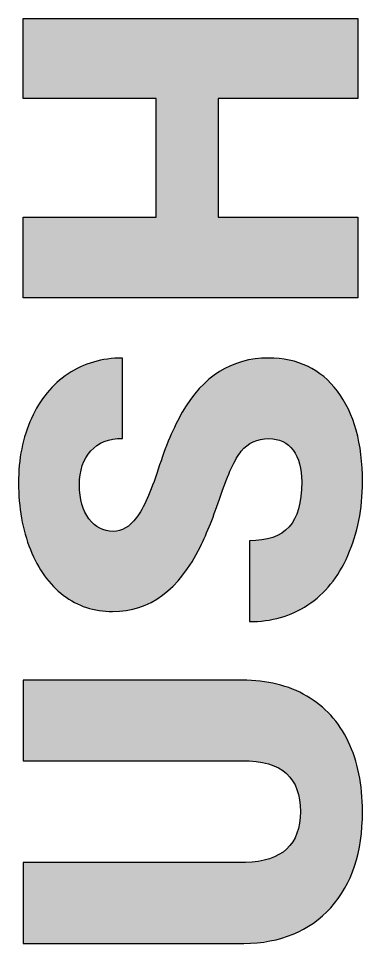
# Model space of a CAD drawing. Extents: x 722 to 1092, y -228 to 1.
# Drawn here: x 888.52 to 892.02, y -98.12 to -88.67 of the extents above; entities that cross this region are included whole.
import ezdxf

# ---------------------------------------------------------------- set-up
doc = ezdxf.new("R2010")
doc.units = 0
doc.layers.add('BOX', color=7, linetype='CONTINUOUS')

# ---------------------------------------------------------------- blocks, each defined once
blk = doc.blocks.new('*U9')
at = {"layer": 'BOX', "color": 7}
for points in [[(888.5624, -96.2489), (888.5624, -95.4263), (888.5723, -96.2495)], [(888.5723, -96.2495), (888.5624, -95.4263), (888.5723, -95.4263)], [(888.5723, -96.2495), (888.5723, -95.4263), (888.5725, -96.2495)], [(888.5725, -96.2495), (888.5723, -95.4263), (888.5725, -95.4263)], [(888.5725, -96.2495), (888.5725, -95.4263), (888.5817, -96.2495)], [(888.5817, -96.2495), (888.5725, -95.4263), (888.5817, -95.4263)], [(888.5817, -96.2495), (888.5817, -95.4263), (888.5819, -96.2495)], [(888.5819, -96.2495), (888.5817, -95.4263), (888.5819, -95.4263)], [(888.5819, -96.2495), (888.5819, -95.4263), (888.6175, -96.2495)], [(888.6175, -96.2495), (888.5819, -95.4263), (888.6175, -95.4263)], [(888.6175, -96.2495), (888.6175, -95.4263), (888.6184, -96.2495)], [(888.6184, -96.2495), (888.6175, -95.4263), (888.6184, -95.4263)], [(888.6184, -96.2495), (888.6184, -95.4263), (888.6368, -96.2495)], [(888.6368, -96.2495), (888.6184, -95.4263), (888.6368, -95.4263)], [(888.6368, -96.2495), (888.6368, -95.4263), (888.6373, -96.2495)], [(888.6373, -96.2495), (888.6368, -95.4263), (888.6373, -95.4263)], [(888.6373, -96.2495), (888.6373, -95.4263), (888.6952, -96.2495)], [(888.6952, -96.2495), (888.6373, -95.4263), (888.6952, -95.4263)], [(888.6952, -96.2495), (888.6952, -95.4263), (888.6975, -96.2495)], [(888.6975, -96.2495), (888.6952, -95.4263), (888.6975, -95.4263)], [(888.6975, -96.2495), (888.6975, -95.4263), (888.7231, -96.2495)], [(888.7231, -96.2495), (888.6975, -95.4263), (888.7231, -95.4263)], [(888.7231, -96.2495), (888.7231, -95.4263), (888.7243, -96.2495)], [(888.7243, -96.2495), (888.7231, -95.4263), (888.7243, -95.4263)], [(888.7243, -96.2495), (888.7243, -95.4263), (888.8011, -96.2495)], [(888.8011, -96.2495), (888.7243, -95.4263), (888.8011, -95.4263)], [(888.8011, -96.2495), (888.8011, -95.4263), (888.8051, -96.2495)], [(888.8051, -96.2495), (888.8011, -95.4263), (888.8051, -95.4263)], [(888.8051, -96.2495), (888.8051, -95.4263), (888.8365, -96.2495)], [(888.8365, -96.2495), (888.8051, -95.4263), (888.8365, -95.4263)], [(888.8365, -96.2495), (888.8365, -95.4263), (888.8385, -96.2495)], [(888.8385, -96.2495), (888.8365, -95.4263), (888.8385, -95.4263)], [(888.8385, -96.2495), (888.8385, -95.4263), (888.9307, -96.2495)], [(888.9307, -96.2495), (888.8385, -95.4263), (888.9307, -95.4263)], [(888.9307, -96.2495), (888.9307, -95.4263), (888.9369, -96.2495)], [(888.9369, -96.2495), (888.9307, -95.4263), (888.9369, -95.4263)], [(888.9369, -96.2495), (888.9369, -95.4263), (888.9723, -96.2495)], [(888.9723, -96.2495), (888.9369, -95.4263), (888.9723, -95.4263)], [(888.9723, -96.2495), (888.9723, -95.4263), (888.9753, -96.2495)], [(888.9753, -96.2495), (888.9723, -95.4263), (888.9753, -95.4263)], [(888.9753, -96.2495), (888.9753, -95.4263), (889.0797, -96.2495)], [(889.0797, -96.2495), (888.9753, -95.4263), (889.0797, -95.4263)], [(889.0797, -96.2495), (889.0797, -95.4263), (889.0884, -96.2495)], [(889.0884, -96.2495), (889.0797, -95.4263), (889.0884, -95.4263)], [(889.0884, -96.2495), (889.0884, -95.4263), (889.1264, -96.2495)], [(889.1264, -96.2495), (889.0884, -95.4263), (889.1264, -95.4263)], [(889.1264, -96.2495), (889.1264, -95.4263), (889.1305, -96.2495)], [(889.1305, -96.2495), (889.1264, -95.4263), (889.1305, -95.4263)], [(889.1305, -96.2495), (889.1305, -95.4263), (889.4183, -96.2495)], [(889.4183, -96.2495), (889.1305, -95.4263), (889.4183, -95.4263)], [(889.4183, -96.2495), (889.4183, -95.4263), (889.4327, -96.2495)], [(889.4327, -96.2495), (889.4183, -95.4263), (889.4327, -95.4263)], [(889.4327, -96.2495), (889.4327, -95.4263), (889.4715, -96.2495)], [(889.4715, -96.2495), (889.4327, -95.4263), (889.4715, -95.4263)], [(889.4715, -96.2495), (889.4715, -95.4263), (889.4782, -96.2495)], [(889.4782, -96.2495), (889.4715, -95.4263), (889.4782, -95.4263)], [(889.4782, -96.2495), (889.4782, -95.4263), (889.782, -96.2495)], [(889.782, -96.2495), (889.4782, -95.4263), (889.782, -95.4263)], [(889.782, -96.2495), (889.782, -95.4263), (889.8025, -96.2495)], [(889.8025, -96.2495), (889.782, -95.4263), (889.8025, -95.4263)], [(889.8025, -96.2495), (889.8025, -95.4263), (889.8366, -96.2495)], [(889.8366, -96.2495), (889.8025, -95.4263), (889.8366, -95.4263)], [(889.8366, -96.2495), (889.8366, -95.4263), (889.846, -96.2495)], [(889.846, -96.2495), (889.8366, -95.4263), (889.846, -95.4263)], [(889.846, -96.2495), (889.846, -95.4263), (890.1356, -96.2495)], [(890.1356, -96.2495), (889.846, -95.4263), (890.1356, -95.4263)], [(890.1356, -96.2495), (890.1356, -95.4263), (890.1621, -96.2495)], [(890.1621, -96.2495), (890.1356, -95.4263), (890.1621, -95.4263)], [(890.1621, -96.2495), (890.1621, -95.4263), (890.1867, -96.2495)], [(890.1867, -96.2495), (890.1621, -95.4263), (890.1867, -95.4263)], [(890.1867, -96.2495), (890.1867, -95.4263), (890.1987, -96.2495)], [(890.1987, -96.2495), (890.1867, -95.4263), (890.1987, -95.4263)], [(890.1987, -96.2495), (890.1987, -95.4263), (890.2978, -96.2495)], [(890.2978, -96.2495), (890.1987, -95.4263), (890.2978, -95.4263)], [(890.2978, -96.2495), (890.2978, -95.4263), (890.327, -96.2495)], [(890.327, -96.2495), (890.2978, -95.4263), (890.327, -95.4263)], [(890.327, -96.2495), (890.327, -95.4263), (890.3452, -96.2495)], [(890.3452, -96.2495), (890.327, -95.4263), (890.3452, -95.4263)], [(890.3452, -96.2495), (890.3452, -95.4263), (890.3583, -96.2495)], [(890.3583, -96.2495), (890.3452, -95.4263), (890.3583, -95.4263)], [(890.3583, -96.2495), (890.3583, -95.4263), (890.4443, -96.2495)], [(890.4443, -96.2495), (890.3583, -95.4263), (890.4443, -95.4263)], [(890.4443, -96.2495), (890.4443, -95.4263), (890.4759, -96.2495)], [(890.4759, -96.2495), (890.4443, -95.4263), (890.4759, -95.4263)], [(890.4759, -96.2495), (890.4759, -95.4263), (890.4867, -96.2495)], [(890.4867, -96.2495), (890.4759, -95.4263), (890.4867, -95.4263)], [(890.4867, -96.2495), (890.4867, -95.4263), (890.5008, -96.2495)], [(890.5008, -96.2495), (890.4867, -95.4263), (890.5008, -95.4263)], [(890.5008, -96.2495), (890.5008, -95.4263), (890.5708, -96.2495)], [(890.5708, -96.2495), (890.5008, -95.4263), (890.5708, -95.4263)], [(890.5708, -96.2495), (890.5708, -95.4263), (890.6046, -96.2495)], [(890.6046, -96.2495), (890.5708, -95.4263), (890.6046, -95.4263)], [(890.6046, -96.2495), (890.6046, -95.4263), (890.6069, -96.2495)], [(890.6069, -96.2495), (890.6046, -95.4263), (890.6069, -95.4263)], [(890.6069, -96.2495), (890.6069, -95.4263), (890.6219, -96.2495)], [(890.6219, -96.2495), (890.6069, -95.4263), (890.6219, -95.4263)], [(890.6219, -96.2495), (890.6219, -95.4263), (890.6729, -96.2495)], [(890.6729, -96.2495), (890.6219, -95.4263), (890.6729, -95.4263)], [(890.6729, -96.2495), (890.6729, -95.4263), (890.7014, -96.2495)], [(890.7014, -96.2495), (890.6729, -95.4263), (890.7014, -95.4263)], [(890.7014, -96.2495), (890.7014, -95.4263), (890.7084, -96.2495)], [(890.7084, -96.2495), (890.7014, -95.4263), (890.7084, -95.4263)], [(890.7084, -96.2495), (890.7084, -95.4263), (890.7171, -96.2495)], [(890.7171, -96.2495), (890.7084, -95.4263), (890.7171, -95.4263)], [(890.7171, -96.2495), (890.7171, -95.4263), (890.7462, -96.2495)], [(890.7462, -96.2495), (890.7171, -95.4263), (890.7462, -95.4263)], [(890.7462, -96.2495), (890.7462, -95.4263), (890.7659, -96.2495)], [(890.7659, -96.2495), (890.7462, -95.4263), (890.7659, -95.4263)], [(890.7659, -96.2495), (890.7659, -95.4263), (890.7821, -96.2495)], [(890.7821, -96.2495), (890.7659, -95.4263), (890.7821, -95.4263)], [(890.7821, -96.2495), (890.7821, -95.4263), (890.7829, -96.2495)], [(890.7829, -96.2495), (890.7821, -95.4263), (890.7829, -95.4263)], [(890.7829, -96.2495), (890.7829, -95.4263), (890.7864, -96.2495)], [(890.7864, -96.2495), (890.7829, -95.4263), (890.7864, -95.4263)], [(890.7864, -96.2495), (890.7864, -95.4263), (890.7958, -96.2495)], [(890.7958, -96.2495), (890.7864, -95.4263), (890.7958, -95.4263)], [(890.7958, -96.2495), (890.7958, -95.4263), (890.8075, -96.2495)], [(890.8075, -96.2495), (890.7958, -95.4263), (890.8075, -95.4265)], [(890.8075, -96.2495), (890.8075, -95.4265), (890.8123, -96.2496)], [(890.8123, -96.2496), (890.8075, -95.4265), (890.8123, -95.4266)], [(890.8123, -96.2496), (890.8123, -95.4266), (890.8238, -96.2499)], [(890.8238, -96.2499), (890.8123, -95.4266), (890.8238, -95.4268)], [(890.8238, -96.2499), (890.8238, -95.4268), (890.827, -96.25)], [(890.827, -96.25), (890.8238, -95.4268), (890.827, -95.4269)], [(890.827, -96.25), (890.827, -95.4269), (890.8302, -96.25)], [(890.8302, -96.25), (890.827, -95.4269), (890.8302, -95.427)], [(890.8302, -96.25), (890.8302, -95.427), (890.8412, -96.2503)], [(890.8412, -96.2503), (890.8302, -95.427), (890.8412, -95.4272)], [(890.8412, -96.2503), (890.8412, -95.4272), (890.8563, -96.2512)], [(890.8563, -96.2512), (890.8412, -95.4272), (890.8563, -95.4275)], [(890.8563, -96.2512), (890.8563, -95.4275), (890.8575, -96.2512)], [(890.8575, -96.2512), (890.8563, -95.4275), (890.8575, -95.4275)], [(890.8575, -96.2512), (890.8575, -95.4275), (890.8678, -96.2519)], [(890.8678, -96.2519), (890.8575, -95.4275), (890.8678, -95.4277)], [(890.8678, -96.2519), (890.8678, -95.4277), (890.9053, -96.2541)], [(890.9053, -96.2541), (890.8678, -95.4277), (890.9053, -95.4311)], [(890.9053, -96.2541), (890.9053, -95.4311), (890.9144, -96.2554)], [(890.9144, -96.2554), (890.9053, -95.4311), (890.9144, -95.432)], [(890.9144, -96.2554), (890.9144, -95.432), (890.9173, -96.2559)], [(890.9173, -96.2559), (890.9144, -95.432), (890.9173, -95.4322)], [(890.9173, -96.2559), (890.9173, -95.4322), (891.0208, -96.2711)], [(891.0208, -96.2711), (890.9173, -95.4322), (891.0208, -95.4417)], [(891.0208, -96.2711), (891.0208, -95.4417), (891.021, -96.2712)], [(891.021, -96.2712), (891.0208, -95.4417), (891.021, -95.4417)], [(891.021, -96.2712), (891.021, -95.4417), (891.025, -96.2724)], [(891.025, -96.2724), (891.021, -95.4417), (891.025, -95.4421)], [(891.025, -96.2724), (891.025, -95.4421), (891.1137, -96.299)], [(891.1137, -96.299), (891.025, -95.4421), (891.1137, -95.4601)], [(891.1137, -96.299), (891.1137, -95.4601), (891.1198, -96.3008)], [(891.1198, -96.3008), (891.1137, -95.4601), (891.1198, -95.4613)], [(891.1198, -96.3008), (891.1198, -95.4613), (891.1423, -96.3124)], [(891.1423, -96.3124), (891.1198, -95.4613), (891.1423, -95.4659)], [(891.1423, -96.3124), (891.1423, -95.4659), (891.1724, -96.3278)], [(891.1724, -96.3278), (891.1423, -95.4659), (891.1724, -95.4719)], [(891.1724, -96.3278), (891.1724, -95.4719), (891.1932, -96.3385)], [(891.1932, -96.3385), (891.1724, -95.4719), (891.1932, -95.4788)], [(891.1932, -96.3385), (891.1932, -95.4788), (891.2018, -96.343)], [(891.2018, -96.343), (891.1932, -95.4788), (891.2018, -95.4817)], [(891.2018, -96.343), (891.2018, -95.4817), (891.2593, -96.3911)], [(891.2593, -96.3911), (891.2018, -95.4817), (891.2593, -95.5006)], [(891.2593, -96.3911), (891.2593, -95.5006), (891.2671, -96.3977)], [(891.2671, -96.3977), (891.2593, -95.5006), (891.2671, -95.5032)], [(891.2671, -96.3977), (891.2671, -95.5032), (891.31, -96.4538)], [(891.31, -96.4538), (891.2671, -95.5032), (891.31, -95.5173)], [(891.31, -96.4538), (891.31, -95.5173), (891.312, -96.4564)], [(891.312, -96.4564), (891.31, -95.5173), (891.312, -95.5182)], [(891.312, -96.4564), (891.312, -95.5182), (891.3181, -96.4645)], [(891.3181, -96.4645), (891.312, -95.5182), (891.3181, -95.5212)], [(891.3181, -96.4645), (891.3181, -95.5212), (891.3444, -96.5196)], [(891.3444, -96.5196), (891.3181, -95.5212), (891.3444, -95.5337)], [(891.3444, -96.5196), (891.3444, -95.5337), (891.3513, -96.534)], [(891.3513, -96.534), (891.3444, -95.5337), (891.3513, -95.5369)], [(891.3513, -96.534), (891.3513, -95.5369), (891.3556, -96.5432)], [(891.3556, -96.5432), (891.3513, -95.5369), (891.3556, -95.539)], [(891.3556, -96.5432), (891.3556, -95.539), (891.3771, -96.6241)], [(891.3771, -96.6241), (891.3556, -95.539), (891.3771, -95.5493)], [(891.3771, -96.6241), (891.3771, -95.5493), (891.3797, -96.6338)], [(891.3797, -96.6338), (891.3771, -95.5493), (891.3797, -95.5505)], [(891.3797, -96.6338), (891.3797, -95.5505), (891.3896, -96.7297)], [(891.3896, -96.7297), (891.3797, -95.5505), (891.3896, -95.5552)], [(891.3896, -96.7297), (891.3896, -95.5552), (891.3903, -96.7363)], [(891.3903, -96.7363), (891.3896, -95.5552), (891.3903, -95.5555)], [(891.3903, -96.7363), (891.3903, -95.5555), (891.3908, -96.7638)], [(891.3908, -96.7638), (891.3903, -95.5555), (891.3908, -95.5558)], [(891.3908, -97.9833), (891.3908, -95.5558), (891.4379, -97.9566)], [(891.4379, -97.9566), (891.3908, -95.5558), (891.4379, -95.5781)], [(891.4379, -97.9566), (891.4379, -95.5781), (891.5236, -97.9079)], [(891.5236, -97.9079), (891.4379, -95.5781), (891.5236, -95.6335)], [(891.5236, -97.9079), (891.5236, -95.6335), (891.5549, -97.8808)], [(891.5549, -97.8808), (891.5236, -95.6335), (891.5549, -95.6537)], [(891.5549, -97.8808), (891.5549, -95.6537), (891.6592, -97.7905)], [(891.6592, -97.7905), (891.5549, -95.6537), (891.6592, -95.7428)], [(891.6592, -97.7905), (891.6592, -95.7428), (891.6799, -97.7726)], [(891.6799, -97.7726), (891.6592, -95.7428), (891.6799, -95.766)], [(891.6799, -97.7726), (891.6799, -95.766), (891.7509, -97.6823)], [(891.7509, -97.6823), (891.6799, -95.766), (891.7509, -95.8453)], [(891.7509, -97.6823), (891.7509, -95.8453), (891.8104, -97.6066)], [(891.8104, -97.6066), (891.7509, -95.8453), (891.8104, -95.9327)], [(891.8104, -97.6066), (891.8104, -95.9327), (891.8299, -97.569)], [(891.8299, -97.569), (891.8104, -95.9327), (891.8299, -95.9614)], [(891.8299, -97.569), (891.8299, -95.9614), (891.8962, -97.4415)], [(891.8962, -97.4415), (891.8299, -95.9614), (891.8962, -96.0907)], [(891.8962, -97.4415), (891.8962, -96.0907), (891.91, -97.4152)], [(891.91, -97.4152), (891.8962, -96.0907), (891.91, -96.1273)], [(891.91, -97.4152), (891.91, -96.1273), (891.9489, -97.2921)], [(891.9489, -97.2921), (891.91, -96.1273), (891.9489, -96.2314)], [(891.9489, -97.2921), (891.9489, -96.2314), (891.9785, -97.1984)], [(891.9785, -97.1984), (891.9489, -96.2314), (891.9785, -96.347)], [(891.9785, -97.1984), (891.9785, -96.347), (891.9877, -97.1396)], [(891.9877, -97.1396), (891.9785, -96.347), (891.9877, -96.3826)], [(891.9877, -97.1396), (891.9877, -96.3826), (892.0125, -96.9795)], [(892.0125, -96.9795), (891.9877, -96.3826), (892.0125, -96.5444)], [(892.0125, -96.9795), (892.0125, -96.5444), (892.0162, -96.9562)], [(892.0162, -96.9562), (892.0125, -96.5444), (892.0162, -96.6012)], [(892.0162, -96.9562), (892.0162, -96.6012), (892.0233, -96.8257)], [(892.0233, -96.8257), (892.0162, -96.6012), (892.0233, -96.7144)], [(892.0233, -96.8257), (892.0233, -96.7144), (892.0235, -96.8126)], [(892.0235, -96.8126), (892.0233, -96.7144), (892.0235, -96.7166)], [(892.0235, -96.8126), (892.0235, -96.7166), (892.0241, -96.7613)], [(891.3896, -97.9839), (891.3797, -96.8936), (891.3896, -96.8142)], [(891.3903, -97.9836), (891.3896, -96.8142), (891.3903, -96.7861)], [(891.3896, -97.9839), (891.3896, -96.8142), (891.3903, -97.9836)], [(891.3908, -97.9833), (891.3903, -96.7861), (891.3908, -96.7638)], [(891.3903, -97.9836), (891.3903, -96.7861), (891.3908, -97.9833)], [(891.3771, -97.991), (891.3556, -96.9872), (891.3771, -96.9141)], [(891.3797, -97.9896), (891.3771, -96.9141), (891.3797, -96.8936)], [(891.3771, -97.991), (891.3771, -96.9141), (891.3797, -97.9896)], [(891.3797, -97.9896), (891.3797, -96.8936), (891.3896, -97.9839)], [(891.3444, -98.0096), (891.3181, -97.0665), (891.3444, -97.0155)], [(891.3513, -98.0057), (891.3444, -97.0155), (891.3513, -97.0022)], [(891.3444, -98.0096), (891.3444, -97.0155), (891.3513, -98.0057)], [(891.3556, -98.0032), (891.3513, -97.0022), (891.3556, -96.9872)], [(891.3513, -98.0057), (891.3513, -97.0022), (891.3556, -98.0032)], [(891.3556, -98.0032), (891.3556, -96.9872), (891.3771, -97.991)], [(891.2671, -98.0356), (891.2593, -97.143), (891.2671, -97.1334)], [(891.31, -98.0212), (891.2671, -97.1334), (891.31, -97.0809)], [(891.2671, -98.0356), (891.2671, -97.1334), (891.31, -98.0212)], [(891.312, -98.0205), (891.31, -97.0809), (891.312, -97.0785)], [(891.31, -98.0212), (891.31, -97.0809), (891.312, -98.0205)], [(891.3181, -98.0184), (891.312, -97.0785), (891.3181, -97.0665)], [(891.312, -98.0205), (891.312, -97.0785), (891.3181, -98.0184)], [(891.3181, -98.0184), (891.3181, -97.0665), (891.3444, -98.0096)], [(891.1423, -98.0776), (891.1198, -97.2335), (891.1423, -97.2219)], [(891.1724, -98.0675), (891.1423, -97.2219), (891.1724, -97.2065)], [(891.1423, -98.0776), (891.1423, -97.2219), (891.1724, -98.0675)], [(891.1932, -98.0605), (891.1724, -97.2065), (891.1932, -97.1957)], [(891.1724, -98.0675), (891.1724, -97.2065), (891.1932, -98.0605)], [(891.2018, -98.0576), (891.1932, -97.1957), (891.2018, -97.1888)], [(891.1932, -98.0605), (891.1932, -97.1957), (891.2018, -98.0576)], [(891.2593, -98.0382), (891.2018, -97.1888), (891.2593, -97.143)], [(891.2018, -98.0576), (891.2018, -97.1888), (891.2593, -98.0382)], [(891.2593, -98.0382), (891.2593, -97.143), (891.2671, -98.0356)], [(888.5723, -98.1163), (888.5624, -97.289), (888.5723, -97.2885)], [(888.5624, -98.1163), (888.5624, -97.289), (888.5723, -98.1163)], [(888.5725, -98.1163), (888.5723, -97.2885), (888.5725, -97.2884)], [(888.5723, -98.1163), (888.5723, -97.2885), (888.5725, -98.1163)], [(888.5725, -98.1163), (888.5725, -97.2884), (888.5817, -98.1163)], [(888.5817, -98.1163), (888.5725, -97.2884), (888.5817, -97.2884)], [(888.5817, -98.1163), (888.5817, -97.2884), (888.5819, -98.1163)], [(888.5819, -98.1163), (888.5817, -97.2884), (888.5819, -97.2884)], [(888.5819, -98.1163), (888.5819, -97.2884), (888.6175, -98.1163)], [(888.6175, -98.1163), (888.5819, -97.2884), (888.6175, -97.2884)], [(888.6175, -98.1163), (888.6175, -97.2884), (888.6184, -98.1163)], [(888.6184, -98.1163), (888.6175, -97.2884), (888.6184, -97.2884)], [(888.6184, -98.1163), (888.6184, -97.2884), (888.6368, -98.1163)], [(888.6368, -98.1163), (888.6184, -97.2884), (888.6368, -97.2884)], [(888.6368, -98.1163), (888.6368, -97.2884), (888.6373, -98.1163)], [(888.6373, -98.1163), (888.6368, -97.2884), (888.6373, -97.2884)], [(888.6373, -98.1163), (888.6373, -97.2884), (888.6952, -98.1163)], [(888.6952, -98.1163), (888.6373, -97.2884), (888.6952, -97.2884)], [(888.6952, -98.1163), (888.6952, -97.2884), (888.6975, -98.1163)], [(888.6975, -98.1163), (888.6952, -97.2884), (888.6975, -97.2884)], [(888.6975, -98.1163), (888.6975, -97.2884), (888.7231, -98.1163)], [(888.7231, -98.1163), (888.6975, -97.2884), (888.7231, -97.2884)], [(888.7231, -98.1163), (888.7231, -97.2884), (888.7243, -98.1163)], [(888.7243, -98.1163), (888.7231, -97.2884), (888.7243, -97.2884)], [(888.7243, -98.1163), (888.7243, -97.2884), (888.8011, -98.1163)], [(888.8011, -98.1163), (888.7243, -97.2884), (888.8011, -97.2884)], [(888.8011, -98.1163), (888.8011, -97.2884), (888.8051, -98.1163)], [(888.8051, -98.1163), (888.8011, -97.2884), (888.8051, -97.2884)], [(888.8051, -98.1163), (888.8051, -97.2884), (888.8365, -98.1163)], [(888.8365, -98.1163), (888.8051, -97.2884), (888.8365, -97.2884)], [(888.8365, -98.1163), (888.8365, -97.2884), (888.8385, -98.1163)], [(888.8385, -98.1163), (888.8365, -97.2884), (888.8385, -97.2884)], [(888.8385, -98.1163), (888.8385, -97.2884), (888.9307, -98.1163)], [(888.9307, -98.1163), (888.8385, -97.2884), (888.9307, -97.2884)], [(888.9307, -98.1163), (888.9307, -97.2884), (888.9369, -98.1163)], [(888.9369, -98.1163), (888.9307, -97.2884), (888.9369, -97.2884)], [(888.9369, -98.1163), (888.9369, -97.2884), (888.9723, -98.1163)], [(888.9723, -98.1163), (888.9369, -97.2884), (888.9723, -97.2884)], [(888.9723, -98.1163), (888.9723, -97.2884), (888.9753, -98.1163)], [(888.9753, -98.1163), (888.9723, -97.2884), (888.9753, -97.2884)], [(888.9753, -98.1163), (888.9753, -97.2884), (889.0797, -98.1163)], [(889.0797, -98.1163), (888.9753, -97.2884), (889.0797, -97.2884)], [(889.0797, -98.1163), (889.0797, -97.2884), (889.0884, -98.1163)], [(889.0884, -98.1163), (889.0797, -97.2884), (889.0884, -97.2884)], [(889.0884, -98.1163), (889.0884, -97.2884), (889.1264, -98.1163)], [(889.1264, -98.1163), (889.0884, -97.2884), (889.1264, -97.2884)], [(889.1264, -98.1163), (889.1264, -97.2884), (889.1305, -98.1163)], [(889.1305, -98.1163), (889.1264, -97.2884), (889.1305, -97.2884)], [(889.1305, -98.1163), (889.1305, -97.2884), (889.4183, -98.1163)], [(889.4183, -98.1163), (889.1305, -97.2884), (889.4183, -97.2884)], [(889.4183, -98.1163), (889.4183, -97.2884), (889.4327, -98.1163)], [(889.4327, -98.1163), (889.4183, -97.2884), (889.4327, -97.2884)], [(889.4327, -98.1163), (889.4327, -97.2884), (889.4715, -98.1163)], [(889.4715, -98.1163), (889.4327, -97.2884), (889.4715, -97.2884)], [(889.4715, -98.1163), (889.4715, -97.2884), (889.4782, -98.1163)], [(889.4782, -98.1163), (889.4715, -97.2884), (889.4782, -97.2884)], [(889.4782, -98.1163), (889.4782, -97.2884), (889.782, -98.1163)], [(889.782, -98.1163), (889.4782, -97.2884), (889.782, -97.2884)], [(889.782, -98.1163), (889.782, -97.2884), (889.8025, -98.1163)], [(889.8025, -98.1163), (889.782, -97.2884), (889.8025, -97.2884)], [(889.8025, -98.1163), (889.8025, -97.2884), (889.8366, -98.1163)], [(889.8366, -98.1163), (889.8025, -97.2884), (889.8366, -97.2884)], [(889.8366, -98.1163), (889.8366, -97.2884), (889.846, -98.1163)], [(889.846, -98.1163), (889.8366, -97.2884), (889.846, -97.2884)], [(889.846, -98.1163), (889.846, -97.2884), (890.1356, -98.1163)], [(890.1356, -98.1163), (889.846, -97.2884), (890.1356, -97.2884)], [(890.1356, -98.1163), (890.1356, -97.2884), (890.1621, -98.1163)], [(890.1621, -98.1163), (890.1356, -97.2884), (890.1621, -97.2884)], [(890.1621, -98.1163), (890.1621, -97.2884), (890.1867, -98.1163)], [(890.1867, -98.1163), (890.1621, -97.2884), (890.1867, -97.2884)], [(890.1867, -98.1163), (890.1867, -97.2884), (890.1987, -98.1163)], [(890.1987, -98.1163), (890.1867, -97.2884), (890.1987, -97.2884)], [(890.1987, -98.1163), (890.1987, -97.2884), (890.2978, -98.1163)], [(890.2978, -98.1163), (890.1987, -97.2884), (890.2978, -97.2884)], [(890.2978, -98.1163), (890.2978, -97.2884), (890.327, -98.1163)], [(890.327, -98.1163), (890.2978, -97.2884), (890.327, -97.2884)], [(890.327, -98.1163), (890.327, -97.2884), (890.3452, -98.1163)], [(890.3452, -98.1163), (890.327, -97.2884), (890.3452, -97.2884)], [(890.3452, -98.1163), (890.3452, -97.2884), (890.3583, -98.1163)], [(890.3583, -98.1163), (890.3452, -97.2884), (890.3583, -97.2884)], [(890.3583, -98.1163), (890.3583, -97.2884), (890.4443, -98.1163)], [(890.4443, -98.1163), (890.3583, -97.2884), (890.4443, -97.2884)], [(890.4443, -98.1163), (890.4443, -97.2884), (890.4759, -98.1163)], [(890.4759, -98.1163), (890.4443, -97.2884), (890.4759, -97.2884)], [(890.4759, -98.1163), (890.4759, -97.2884), (890.4867, -98.1163)], [(890.4867, -98.1163), (890.4759, -97.2884), (890.4867, -97.2884)], [(890.4867, -98.1163), (890.4867, -97.2884), (890.5008, -98.1163)], [(890.5008, -98.1163), (890.4867, -97.2884), (890.5008, -97.2884)], [(890.5008, -98.1163), (890.5008, -97.2884), (890.5708, -98.1163)], [(890.5708, -98.1163), (890.5008, -97.2884), (890.5708, -97.2884)], [(890.5708, -98.1163), (890.5708, -97.2884), (890.6046, -98.1163)], [(890.6046, -98.1163), (890.5708, -97.2884), (890.6046, -97.2884)], [(890.6046, -98.1163), (890.6046, -97.2884), (890.6069, -98.1163)], [(890.6069, -98.1163), (890.6046, -97.2884), (890.6069, -97.2884)], [(890.6069, -98.1163), (890.6069, -97.2884), (890.6219, -98.1163)], [(890.6219, -98.1163), (890.6069, -97.2884), (890.6219, -97.2884)], [(890.6219, -98.1163), (890.6219, -97.2884), (890.6729, -98.1163)], [(890.6729, -98.1163), (890.6219, -97.2884), (890.6729, -97.2884)], [(890.6729, -98.1163), (890.6729, -97.2884), (890.7014, -98.1163)], [(890.7014, -98.1163), (890.6729, -97.2884), (890.7014, -97.2884)], [(890.7014, -98.1163), (890.7014, -97.2884), (890.7084, -98.1163)], [(890.7084, -98.1163), (890.7014, -97.2884), (890.7084, -97.2884)], [(890.7084, -98.1163), (890.7084, -97.2884), (890.7171, -98.1163)], [(890.7171, -98.1163), (890.7084, -97.2884), (890.7171, -97.2884)], [(890.7171, -98.1163), (890.7171, -97.2884), (890.7462, -98.1163)], [(890.7462, -98.1163), (890.7171, -97.2884), (890.7462, -97.2884)], [(890.7462, -98.1163), (890.7462, -97.2884), (890.7659, -98.1163)], [(890.7659, -98.1163), (890.7462, -97.2884), (890.7659, -97.2884)], [(890.7659, -98.1163), (890.7659, -97.2884), (890.7821, -98.1163)], [(890.7821, -98.1163), (890.7659, -97.2884), (890.7821, -97.2884)], [(890.7821, -98.1163), (890.7821, -97.2884), (890.7829, -98.1163)], [(890.7829, -98.1163), (890.7821, -97.2884), (890.7829, -97.2884)], [(890.7829, -98.1163), (890.7829, -97.2884), (890.7864, -98.1163)], [(890.7864, -98.1163), (890.7829, -97.2884), (890.7864, -97.2884)], [(890.7864, -98.1163), (890.7864, -97.2884), (890.7958, -98.1163)], [(890.7958, -98.1163), (890.7864, -97.2884), (890.7958, -97.2884)], [(890.7958, -98.1163), (890.7958, -97.2884), (890.8075, -98.1163)], [(890.8075, -98.1163), (890.7958, -97.2884), (890.8075, -97.2884)], [(890.8075, -98.1163), (890.8075, -97.2884), (890.8123, -98.1163)], [(890.8123, -98.1163), (890.8075, -97.2884), (890.8123, -97.2884)], [(890.8123, -98.1163), (890.8123, -97.2884), (890.8238, -98.1162)], [(890.8238, -98.1162), (890.8123, -97.2884), (890.8238, -97.2884)], [(890.8238, -98.1162), (890.8238, -97.2884), (890.827, -98.1161)], [(890.827, -98.1161), (890.8238, -97.2884), (890.827, -97.2884)], [(890.827, -98.1161), (890.827, -97.2884), (890.8302, -98.116)], [(890.8302, -98.116), (890.827, -97.2884), (890.8302, -97.2884)], [(890.8412, -98.1157), (890.8302, -97.2884), (890.8412, -97.2881)], [(890.8302, -98.116), (890.8302, -97.2884), (890.8412, -98.1157)], [(890.8563, -98.1153), (890.8412, -97.2881), (890.8563, -97.2875)], [(890.8412, -98.1157), (890.8412, -97.2881), (890.8563, -98.1153)], [(890.8575, -98.1153), (890.8563, -97.2875), (890.8575, -97.2874)], [(890.8563, -98.1153), (890.8563, -97.2875), (890.8575, -98.1153)], [(890.8678, -98.1147), (890.8575, -97.2874), (890.8678, -97.2867)], [(890.8575, -98.1153), (890.8575, -97.2874), (890.8678, -98.1147)], [(890.9053, -98.1126), (890.8678, -97.2867), (890.9053, -97.2839)], [(890.8678, -98.1147), (890.8678, -97.2867), (890.9053, -98.1126)], [(890.9144, -98.1121), (890.9053, -97.2839), (890.9144, -97.2832)], [(890.9053, -98.1126), (890.9053, -97.2839), (890.9144, -98.1121)], [(890.9173, -98.1119), (890.9144, -97.2832), (890.9173, -97.2828)], [(890.9144, -98.1121), (890.9144, -97.2832), (890.9173, -98.1119)], [(891.0208, -98.0961), (890.9173, -97.2828), (891.0208, -97.2659)], [(890.9173, -98.1119), (890.9173, -97.2828), (891.0208, -98.0961)], [(891.021, -98.0961), (891.0208, -97.2659), (891.021, -97.2658)], [(891.0208, -98.0961), (891.0208, -97.2659), (891.021, -98.0961)], [(891.025, -98.0955), (891.021, -97.2658), (891.025, -97.2645)], [(891.021, -98.0961), (891.021, -97.2658), (891.025, -98.0955)], [(891.1137, -98.082), (891.025, -97.2645), (891.1137, -97.2367)], [(891.025, -98.0955), (891.025, -97.2645), (891.1137, -98.082)], [(891.1198, -98.081), (891.1137, -97.2367), (891.1198, -97.2335)], [(891.1137, -98.082), (891.1137, -97.2367), (891.1198, -98.081)], [(891.1198, -98.081), (891.1198, -97.2335), (891.1423, -98.0776)]]:
    blk.add_solid(points, dxfattribs=at)
blk = doc.blocks.new('*U10')
at = {"layer": 'BOX', "color": 7}
for points in [[(889.167, -93.234), (889.1482, -92.2277), (889.167, -92.2178)], [(889.1704, -93.2217), (889.167, -92.2178), (889.1704, -92.2166)], [(889.167, -93.234), (889.167, -92.2178), (889.1704, -93.2217)], [(889.1713, -93.2198), (889.1704, -92.2166), (889.1713, -92.2163)], [(889.1704, -93.2217), (889.1704, -92.2166), (889.1713, -93.2198)], [(889.192, -93.1758), (889.1713, -92.2163), (889.192, -92.2089)], [(889.1713, -93.2198), (889.1713, -92.2163), (889.192, -93.1758)], [(889.2043, -93.1496), (889.192, -92.2089), (889.2043, -92.2045)], [(889.192, -93.1758), (889.192, -92.2089), (889.2043, -93.1496)], [(889.2435, -93.0957), (889.2043, -92.2045), (889.2435, -92.1905)], [(889.2043, -93.1496), (889.2043, -92.2045), (889.2435, -93.0957)], [(889.2501, -93.0867), (889.2435, -92.1905), (889.2501, -92.1881)], [(889.2435, -93.0957), (889.2435, -92.1905), (889.2501, -93.0867)], [(889.2896, -93.0505), (889.2501, -92.1881), (889.2896, -92.174)], [(889.2501, -93.0867), (889.2501, -92.1881), (889.2896, -93.0505)], [(889.2914, -93.0489), (889.2896, -92.174), (889.2914, -92.1736)], [(889.2896, -93.0505), (889.2896, -92.174), (889.2914, -93.0489)], [(889.3066, -93.0349), (889.2914, -92.1736), (889.3066, -92.1704)], [(889.2914, -93.0489), (889.2914, -92.1736), (889.3066, -93.0349)], [(889.3079, -93.0342), (889.3066, -92.1704), (889.3079, -92.1702)], [(889.3066, -93.0349), (889.3066, -92.1704), (889.3079, -93.0342)], [(889.3448, -93.0126), (889.3079, -92.1702), (889.3448, -92.1624)], [(889.3079, -93.0342), (889.3079, -92.1702), (889.3448, -93.0126)], [(889.3727, -92.9963), (889.3448, -92.1624), (889.3727, -92.1566)], [(889.3448, -93.0126), (889.3448, -92.1624), (889.3727, -92.9963)], [(889.4035, -92.9859), (889.3727, -92.1566), (889.4035, -92.1501)], [(889.3727, -92.9963), (889.3727, -92.1566), (889.4035, -92.9859)], [(889.4193, -92.9806), (889.4035, -92.1501), (889.4193, -92.1468)], [(889.4035, -92.9859), (889.4035, -92.1501), (889.4193, -92.9806)], [(889.4308, -92.9767), (889.4193, -92.1468), (889.4308, -92.1459)], [(889.4193, -92.9806), (889.4193, -92.1468), (889.4308, -92.9767)], [(889.4486, -92.9707), (889.4308, -92.1459), (889.4486, -92.1445)], [(889.4308, -92.9767), (889.4308, -92.1459), (889.4486, -92.9707)], [(889.4625, -92.9686), (889.4486, -92.1445), (889.4625, -92.1434)], [(889.4486, -92.9707), (889.4486, -92.1445), (889.4625, -92.9686)], [(889.4678, -92.9679), (889.4625, -92.1434), (889.4678, -92.143)], [(889.4625, -92.9686), (889.4625, -92.1434), (889.4678, -92.9679)], [(889.5145, -92.9611), (889.4678, -92.143), (889.5145, -92.1394)], [(889.4678, -92.9679), (889.4678, -92.143), (889.5145, -92.9611)], [(889.5281, -92.9591), (889.5145, -92.1394), (889.5281, -92.1384)], [(889.5145, -92.9611), (889.5145, -92.1394), (889.5281, -92.9591)], [(889.5341, -92.9582), (889.5281, -92.1384), (889.5341, -92.1379)], [(889.5281, -92.9591), (889.5281, -92.1384), (889.5341, -92.9582)], [(889.5561, -92.9573), (889.5341, -92.1379), (889.5561, -92.1362)], [(889.5341, -92.9582), (889.5341, -92.1379), (889.5561, -92.9573)], [(889.5737, -92.9566), (889.5561, -92.1362), (889.5737, -92.136)], [(889.5561, -92.9573), (889.5561, -92.1362), (889.5737, -92.9566)], [(889.5737, -92.9566), (889.5737, -92.136), (889.5756, -92.9566)], [(889.5756, -92.9566), (889.5737, -92.136), (889.5756, -92.1376)], [(890.6674, -93.3033), (890.6348, -92.2346), (890.6674, -92.2206)], [(890.7146, -93.2039), (890.6674, -92.2206), (890.7146, -92.2004)], [(890.6674, -93.3033), (890.6674, -92.2206), (890.7146, -93.2039)], [(890.7418, -93.1575), (890.7146, -92.2004), (890.7418, -92.1888)], [(890.7146, -93.2039), (890.7146, -92.2004), (890.7418, -93.1575)], [(890.7611, -93.1244), (890.7418, -92.1888), (890.7611, -92.1834)], [(890.7418, -93.1575), (890.7418, -92.1888), (890.7611, -93.1244)], [(890.8077, -93.0642), (890.7611, -92.1834), (890.8077, -92.1704)], [(890.7611, -93.1244), (890.7611, -92.1834), (890.8077, -93.0642)], [(890.855, -93.0233), (890.8077, -92.1704), (890.855, -92.1572)], [(890.8077, -93.0642), (890.8077, -92.1704), (890.855, -93.0233)], [(890.8608, -93.0183), (890.855, -92.1572), (890.8608, -92.1563)], [(890.855, -93.0233), (890.855, -92.1572), (890.8608, -93.0183)], [(890.8702, -93.0133), (890.8608, -92.1563), (890.8702, -92.155)], [(890.8608, -93.0183), (890.8608, -92.1563), (890.8702, -93.0133)], [(890.8893, -93.0031), (890.8702, -92.155), (890.8893, -92.1522)], [(890.8702, -93.0133), (890.8702, -92.155), (890.8893, -93.0031)], [(890.9221, -92.9855), (890.8893, -92.1522), (890.9221, -92.1474)], [(890.8893, -93.0031), (890.8893, -92.1522), (890.9221, -92.9855)], [(890.9485, -92.9781), (890.9221, -92.1474), (890.9485, -92.1436)], [(890.9221, -92.9855), (890.9221, -92.1474), (890.9485, -92.9781)], [(890.9745, -92.9707), (890.9485, -92.1436), (890.9745, -92.1398)], [(890.9485, -92.9781), (890.9485, -92.1436), (890.9745, -92.9707)], [(890.9917, -92.9658), (890.9745, -92.1398), (890.9917, -92.1393)], [(890.9745, -92.9707), (890.9745, -92.1398), (890.9917, -92.9658)], [(891.0091, -92.9643), (890.9917, -92.1393), (891.0091, -92.1388)], [(890.9917, -92.9658), (890.9917, -92.1393), (891.0091, -92.9643)], [(891.0557, -92.9604), (891.0091, -92.1388), (891.0557, -92.1374)], [(891.0091, -92.9643), (891.0091, -92.1388), (891.0557, -92.9604)], [(891.0695, -92.9592), (891.0557, -92.1374), (891.0695, -92.137)], [(891.0557, -92.9604), (891.0557, -92.1374), (891.0695, -92.9592)], [(891.0926, -92.9613), (891.0695, -92.137), (891.0926, -92.1364)], [(891.0695, -92.9592), (891.0695, -92.137), (891.0926, -92.9613)], [(891.0926, -92.9613), (891.0926, -92.1364), (891.1381, -92.9653)], [(891.1381, -92.9653), (891.0926, -92.1364), (891.1381, -92.1417)], [(891.1381, -92.9653), (891.1381, -92.1417), (891.1481, -92.9683)], [(891.1481, -92.9683), (891.1381, -92.1417), (891.1481, -92.1428)], [(891.1481, -92.9683), (891.1481, -92.1428), (891.1506, -92.969)], [(891.1506, -92.969), (891.1481, -92.1428), (891.1506, -92.1431)], [(891.1506, -92.969), (891.1506, -92.1431), (891.1993, -92.9835)], [(891.1993, -92.9835), (891.1506, -92.1431), (891.1993, -92.1488)], [(891.1993, -92.9835), (891.1993, -92.1488), (891.2257, -92.9984)], [(891.2257, -92.9984), (891.1993, -92.1488), (891.2257, -92.1518)], [(891.2257, -92.9984), (891.2257, -92.1518), (891.2533, -93.0139)], [(891.2533, -93.0139), (891.2257, -92.1518), (891.2533, -92.155)], [(891.2533, -93.0139), (891.2533, -92.155), (891.283, -93.0411)], [(891.283, -93.0411), (891.2533, -92.155), (891.283, -92.1585)], [(891.283, -93.0411), (891.283, -92.1585), (891.284, -93.0421)], [(891.284, -93.0421), (891.283, -92.1585), (891.284, -92.1588)], [(891.284, -93.0421), (891.284, -92.1588), (891.2886, -93.0462)], [(891.2886, -93.0462), (891.284, -92.1588), (891.2886, -92.1604)], [(891.2886, -93.0462), (891.2886, -92.1604), (891.2998, -93.0565)], [(891.2998, -93.0565), (891.2886, -92.1604), (891.2998, -92.1641)], [(891.2998, -93.0565), (891.2998, -92.1641), (891.3377, -93.1209)], [(891.3377, -93.1209), (891.2998, -92.1641), (891.3377, -92.1767)], [(891.3377, -93.1209), (891.3377, -92.1767), (891.3688, -93.1739)], [(891.3688, -93.1739), (891.3377, -92.1767), (891.3688, -92.1871)], [(891.3688, -93.1739), (891.3688, -92.1871), (891.3734, -93.195)], [(891.3734, -93.195), (891.3688, -92.1871), (891.3734, -92.1886)], [(891.3734, -93.195), (891.3734, -92.1886), (891.3957, -93.2985)], [(891.3957, -93.2985), (891.3734, -92.1886), (891.3957, -92.196)], [(891.3957, -93.2985), (891.3957, -92.196), (891.4018, -93.3267)], [(891.4018, -93.3267), (891.3957, -92.196), (891.4018, -92.198)], [(891.4018, -93.3267), (891.4018, -92.198), (891.4047, -93.4248)], [(891.4047, -93.4248), (891.4018, -92.198), (891.4047, -92.199)], [(891.4047, -94.6958), (891.4047, -92.199), (891.4094, -94.6936)], [(891.4094, -94.6936), (891.4047, -92.199), (891.4094, -92.2006)], [(891.4094, -94.6936), (891.4094, -92.2006), (891.4536, -94.6643)], [(891.4536, -94.6643), (891.4094, -92.2006), (891.4536, -92.2153)], [(891.4536, -94.6643), (891.4536, -92.2153), (891.5262, -94.6163)], [(891.5262, -94.6163), (891.4536, -92.2153), (891.5262, -92.2593)], [(889.0515, -94.6102), (888.9808, -92.3285), (889.0515, -92.2783)], [(889.0829, -94.6303), (889.0515, -92.2783), (889.0829, -92.2618)], [(889.0515, -94.6102), (889.0515, -92.2783), (889.0829, -94.6303)], [(889.1389, -94.6551), (889.0829, -92.2618), (889.1389, -92.2325)], [(889.0829, -94.6303), (889.0829, -92.2618), (889.1389, -94.6551)], [(889.1482, -93.3031), (889.1389, -92.2325), (889.1482, -92.2277)], [(889.1389, -93.4909), (889.1389, -92.2325), (889.1482, -93.3031)], [(889.1482, -93.3031), (889.1482, -92.2277), (889.167, -93.234)], [(890.5225, -93.6986), (890.4394, -92.3688), (890.5225, -92.3036)], [(890.534, -93.6659), (890.5225, -92.3036), (890.534, -92.2946)], [(890.5225, -93.6986), (890.5225, -92.3036), (890.534, -93.6659)], [(890.6195, -93.4225), (890.534, -92.2946), (890.6195, -92.2437)], [(890.534, -93.6659), (890.534, -92.2946), (890.6195, -93.4225)], [(890.6348, -93.3845), (890.6195, -92.2437), (890.6348, -92.2346)], [(890.6195, -93.4225), (890.6195, -92.2437), (890.6348, -93.3845)], [(890.6348, -93.3845), (890.6348, -92.2346), (890.6674, -93.3033)], [(891.5262, -94.6163), (891.5262, -92.2593), (891.6045, -94.5465)], [(891.6045, -94.5465), (891.5262, -92.2593), (891.6045, -92.3067)], [(891.6045, -94.5465), (891.6045, -92.3067), (891.6321, -94.5219)], [(891.6321, -94.5219), (891.6045, -92.3067), (891.6321, -92.3333)], [(888.8867, -94.4841), (888.8482, -92.4442), (888.8867, -92.4082)], [(888.9442, -94.5336), (888.8867, -92.4082), (888.9442, -92.3545)], [(888.8867, -94.4841), (888.8867, -92.4082), (888.9442, -94.5336)], [(888.9808, -94.565), (888.9442, -92.3545), (888.9808, -92.3285)], [(888.9442, -94.5336), (888.9442, -92.3545), (888.9808, -94.565)], [(888.9808, -94.565), (888.9808, -92.3285), (889.0515, -94.6102)], [(890.4278, -93.9375), (890.3816, -92.4265), (890.4278, -92.3803)], [(890.4394, -93.9084), (890.4278, -92.3803), (890.4394, -92.3688)], [(890.4278, -93.9375), (890.4278, -92.3803), (890.4394, -93.9084)], [(890.4394, -93.9084), (890.4394, -92.3688), (890.5225, -93.6986)], [(891.6321, -94.5219), (891.6321, -92.3333), (891.7267, -94.4104)], [(891.7267, -94.4104), (891.6321, -92.3333), (891.7267, -92.4242)], [(888.8025, -94.389), (888.7637, -92.5472), (888.8025, -92.4999)], [(888.8482, -94.4406), (888.8025, -92.4999), (888.8482, -92.4442)], [(888.8025, -94.389), (888.8025, -92.4999), (888.8482, -94.4406)], [(888.8482, -94.4406), (888.8482, -92.4442), (888.8867, -94.4841)], [(890.3316, -94.1371), (890.2688, -92.5598), (890.3316, -92.4815)], [(890.351, -94.0996), (890.3316, -92.4815), (890.351, -92.4572)], [(890.3316, -94.1371), (890.3316, -92.4815), (890.351, -94.0996)], [(890.3693, -94.0641), (890.351, -92.4572), (890.3693, -92.4388)], [(890.351, -94.0996), (890.351, -92.4572), (890.3693, -94.0641)], [(890.3816, -94.0389), (890.3693, -92.4388), (890.3816, -92.4265)], [(890.3693, -94.0641), (890.3693, -92.4388), (890.3816, -94.0389)], [(890.3816, -94.0389), (890.3816, -92.4265), (890.4278, -93.9375)], [(891.7267, -94.4104), (891.7267, -92.4242), (891.7357, -94.3964)], [(891.7357, -94.3964), (891.7267, -92.4242), (891.7357, -92.4329)], [(891.7357, -94.3964), (891.7357, -92.4329), (891.81, -94.2817)], [(891.81, -94.2817), (891.7357, -92.4329), (891.81, -92.5402)], [(888.7637, -94.3319), (888.7282, -92.6036), (888.7637, -92.5472)], [(888.7637, -94.3319), (888.7637, -92.5472), (888.8025, -94.389)], [(890.2513, -94.2701), (890.1928, -92.6766), (890.2513, -92.5867)], [(890.2688, -94.2411), (890.2513, -92.5867), (890.2688, -92.5598)], [(890.2513, -94.2701), (890.2513, -92.5867), (890.2688, -94.2411)], [(890.2688, -94.2411), (890.2688, -92.5598), (890.3316, -94.1371)], [(891.81, -94.2817), (891.81, -92.5402), (891.8454, -94.2102)], [(891.8454, -94.2102), (891.81, -92.5402), (891.8454, -92.5913)], [(891.8454, -94.2102), (891.8454, -92.5913), (891.882, -94.136)], [(891.882, -94.136), (891.8454, -92.5913), (891.882, -92.6722)], [(888.6906, -94.2077), (888.6638, -92.7199), (888.6906, -92.6636)], [(888.7282, -94.2798), (888.6906, -92.6636), (888.7282, -92.6036)], [(888.6906, -94.2077), (888.6906, -92.6636), (888.7282, -94.2798)], [(888.7282, -94.2798), (888.7282, -92.6036), (888.7637, -94.3319)], [(890.1928, -94.3486), (890.1648, -92.7264), (890.1928, -92.6766)], [(890.1928, -94.3486), (890.1928, -92.6766), (890.2513, -94.2701)], [(891.882, -94.136), (891.882, -92.6722), (891.9291, -94.0089)], [(891.9291, -94.0089), (891.882, -92.6722), (891.9291, -92.7759)], [(888.6638, -94.1566), (888.629, -92.7931), (888.6638, -92.7199)], [(888.6638, -94.1566), (888.6638, -92.7199), (888.6906, -94.2077)], [(890.1588, -94.3926), (890.101, -92.8525), (890.1588, -92.7371)], [(890.1648, -94.3861), (890.1588, -92.7371), (890.1648, -92.7264)], [(890.1588, -94.3926), (890.1588, -92.7371), (890.1648, -94.3861)], [(890.1648, -94.3861), (890.1648, -92.7264), (890.1928, -94.3486)], [(891.9291, -94.0089), (891.9291, -92.7759), (891.9403, -93.9786)], [(891.9403, -93.9786), (891.9291, -92.7759), (891.9403, -92.8169)], [(888.6096, -94.0201), (888.5803, -92.9318), (888.6096, -92.8484)], [(888.629, -94.0689), (888.6096, -92.8484), (888.629, -92.7931)], [(888.6096, -94.0201), (888.6096, -92.8484), (888.629, -94.0689)], [(888.629, -94.0689), (888.629, -92.7931), (888.6638, -94.1566)], [(890.101, -94.4543), (890.0721, -92.9232), (890.101, -92.8525)], [(890.101, -94.4543), (890.101, -92.8525), (890.1588, -94.3926)], [(891.9403, -93.9786), (891.9403, -92.8169), (891.9832, -93.8132)], [(891.9832, -93.8132), (891.9403, -92.8169), (891.9832, -92.9741)], [(888.5803, -93.9196), (888.5674, -92.9857), (888.5803, -92.9318)], [(888.5803, -93.9196), (888.5803, -92.9318), (888.6096, -94.0201)], [(890.0721, -94.4851), (889.9908, -93.1223), (890.0721, -92.9232)], [(890.0721, -94.4851), (890.0721, -92.9232), (890.101, -94.4543)], [(891.9832, -93.8132), (891.9832, -92.9741), (891.9866, -93.7923)], [(891.9866, -93.7923), (891.9832, -92.9741), (891.9866, -92.9863)], [(888.5674, -93.8751), (888.5453, -93.0782), (888.5674, -92.9857)], [(888.5674, -93.8751), (888.5674, -92.9857), (888.5803, -93.9196)], [(891.9866, -93.7923), (891.9866, -92.9863), (892.0109, -93.6397)], [(892.0109, -93.6397), (891.9866, -92.9863), (892.0109, -93.1703)], [(888.5377, -93.7225), (888.5237, -93.2325), (888.5377, -93.132)], [(888.5453, -93.7612), (888.5377, -93.132), (888.5453, -93.0782)], [(888.5377, -93.7225), (888.5377, -93.132), (888.5453, -93.7612)], [(888.5453, -93.7612), (888.5453, -93.0782), (888.5674, -93.8751)], [(889.9908, -94.5524), (889.9731, -93.1742), (889.9908, -93.1223)], [(889.9908, -94.5524), (889.9908, -93.1223), (890.0721, -94.4851)], [(888.5237, -93.592), (888.5205, -93.2968), (888.5237, -93.2325)], [(888.5237, -93.592), (888.5237, -93.2325), (888.5377, -93.7225)], [(889.9731, -94.567), (889.8872, -93.4255), (889.9731, -93.1742)], [(889.9731, -94.567), (889.9731, -93.1742), (889.9908, -94.5524)], [(892.0109, -93.6397), (892.0109, -93.1703), (892.0178, -93.5389)], [(892.0178, -93.5389), (892.0109, -93.1703), (892.0178, -93.2224)], [(892.0178, -93.5389), (892.0178, -93.2224), (892.0233, -93.4581)], [(892.0233, -93.4581), (892.0178, -93.2224), (892.0233, -93.3442)], [(888.5205, -93.5622), (888.5156, -93.3947), (888.5205, -93.2968)], [(888.5205, -93.5622), (888.5205, -93.2968), (888.5237, -93.592)], [(892.0233, -93.4581), (892.0233, -93.3442), (892.0236, -93.4408)], [(892.0236, -93.4408), (892.0233, -93.3442), (892.0236, -93.35)], [(892.0236, -93.4408), (892.0236, -93.35), (892.024, -93.4115)], [(889.8872, -94.62), (889.8678, -93.4743), (889.8872, -93.4255)], [(889.8872, -94.62), (889.8872, -93.4255), (889.9731, -94.567)], [(891.4047, -94.6958), (891.4018, -93.4674), (891.4047, -93.4248)], [(889.1389, -94.6551), (889.1389, -93.4909), (889.1482, -94.6592)], [(889.1482, -94.6592), (889.1389, -93.4909), (889.1482, -93.5393)], [(889.1482, -94.6592), (889.1482, -93.5393), (889.167, -94.6675)], [(889.167, -94.6675), (889.1482, -93.5393), (889.167, -93.6375)], [(889.8678, -94.6319), (889.8368, -93.5523), (889.8678, -93.4743)], [(889.8678, -94.6319), (889.8678, -93.4743), (889.8872, -94.62)], [(891.4018, -94.6972), (891.3957, -93.5572), (891.4018, -93.4674)], [(891.4018, -94.6972), (891.4018, -93.4674), (891.4047, -94.6958)], [(889.167, -94.6675), (889.167, -93.6375), (889.1704, -94.669)], [(889.1704, -94.669), (889.167, -93.6375), (889.1704, -93.6551)], [(889.8368, -94.6453), (889.7871, -93.6573), (889.8368, -93.5523)], [(889.8368, -94.6453), (889.8368, -93.5523), (889.8678, -94.6319)], [(891.3957, -94.7001), (891.3734, -93.6713), (891.3957, -93.5572)], [(891.3957, -94.7001), (891.3957, -93.5572), (891.4018, -94.6972)], [(889.1704, -94.669), (889.1704, -93.6551), (889.1713, -94.6694)], [(889.1713, -94.6694), (889.1704, -93.6551), (889.1713, -93.6598)], [(889.1713, -94.6694), (889.1713, -93.6598), (889.192, -94.6786)], [(889.192, -94.6786), (889.1713, -93.6598), (889.192, -93.6973)], [(889.192, -94.6786), (889.192, -93.6973), (889.2043, -94.6819)], [(889.2043, -94.6819), (889.192, -93.6973), (889.2043, -93.7197)], [(889.2043, -94.6819), (889.2043, -93.7197), (889.2435, -94.6925)], [(889.2435, -94.6925), (889.2043, -93.7197), (889.2435, -93.7906)], [(889.7563, -94.6798), (889.7382, -93.7403), (889.7563, -93.7095)], [(889.7871, -94.6666), (889.7563, -93.7095), (889.7871, -93.6573)], [(889.7563, -94.6798), (889.7563, -93.7095), (889.7871, -94.6666)], [(889.7871, -94.6666), (889.7871, -93.6573), (889.8368, -94.6453)], [(891.3688, -94.7129), (891.3377, -93.7672), (891.3688, -93.6836)], [(891.3734, -94.7108), (891.3688, -93.6836), (891.3734, -93.6713)], [(891.3688, -94.7129), (891.3688, -93.6836), (891.3734, -94.7108)], [(891.3734, -94.7108), (891.3734, -93.6713), (891.3957, -94.7001)], [(889.2435, -94.6925), (889.2435, -93.7906), (889.2501, -94.6943)], [(889.2501, -94.6943), (889.2435, -93.7906), (889.2501, -93.7973)], [(889.2501, -94.6943), (889.2501, -93.7973), (889.2896, -94.705)], [(889.2896, -94.705), (889.2501, -93.7973), (889.2896, -93.8374)], [(889.6892, -94.6974), (889.6385, -93.8499), (889.6892, -93.8028)], [(889.7382, -94.6846), (889.6892, -93.8028), (889.7382, -93.7403)], [(889.6892, -94.6974), (889.6892, -93.8028), (889.7382, -94.6846)], [(889.7382, -94.6846), (889.7382, -93.7403), (889.7563, -94.6798)], [(891.2998, -94.7459), (891.2886, -93.845), (891.2998, -93.8272)], [(891.3377, -94.7278), (891.2998, -93.8272), (891.3377, -93.7672)], [(891.2998, -94.7459), (891.2998, -93.8272), (891.3377, -94.7278)], [(891.3377, -94.7278), (891.3377, -93.7672), (891.3688, -94.7129)], [(889.2896, -94.705), (889.2896, -93.8374), (889.2914, -94.7055)], [(889.2914, -94.7055), (889.2896, -93.8374), (889.2914, -93.8392)], [(889.2914, -94.7055), (889.2914, -93.8392), (889.3066, -94.7096)], [(889.3066, -94.7096), (889.2914, -93.8392), (889.3066, -93.8494)], [(889.3066, -94.7096), (889.3066, -93.8494), (889.3079, -94.7099)], [(889.3079, -94.7099), (889.3066, -93.8494), (889.3079, -93.8502)], [(889.3079, -94.7099), (889.3079, -93.8502), (889.3448, -94.7142)], [(889.3448, -94.7142), (889.3079, -93.8502), (889.3448, -93.8748)], [(889.3448, -94.7142), (889.3448, -93.8748), (889.3727, -94.7175)], [(889.3727, -94.7175), (889.3448, -93.8748), (889.3727, -93.8854)], [(889.3727, -94.7175), (889.3727, -93.8854), (889.4035, -94.7211)], [(889.4035, -94.7211), (889.3727, -93.8854), (889.4035, -93.8972)], [(889.4035, -94.7211), (889.4035, -93.8972), (889.4193, -94.7229)], [(889.4193, -94.7229), (889.4035, -93.8972), (889.4193, -93.8995)], [(889.4193, -94.7229), (889.4193, -93.8995), (889.4308, -94.7243)], [(889.4308, -94.7243), (889.4193, -93.8995), (889.4308, -93.9011)], [(889.4308, -94.7243), (889.4308, -93.9011), (889.4486, -94.7248)], [(889.4486, -94.7248), (889.4308, -93.9011), (889.4486, -93.9037)], [(889.4486, -94.7248), (889.4486, -93.9037), (889.4625, -94.7252)], [(889.4625, -94.7252), (889.4486, -93.9037), (889.4625, -93.9057)], [(889.4625, -94.7252), (889.4625, -93.9057), (889.4678, -94.7251)], [(889.4678, -94.7251), (889.4625, -93.9057), (889.4678, -93.9065)], [(889.5145, -94.7244), (889.4678, -93.9065), (889.5145, -93.9032)], [(889.4678, -94.7251), (889.4678, -93.9065), (889.5145, -94.7244)], [(889.5281, -94.7229), (889.5145, -93.9032), (889.5281, -93.9022)], [(889.5145, -94.7244), (889.5145, -93.9032), (889.5281, -94.7229)], [(889.5341, -94.7223), (889.5281, -93.9022), (889.5341, -93.9002)], [(889.5281, -94.7229), (889.5281, -93.9022), (889.5341, -94.7223)], [(889.5561, -94.7198), (889.5341, -93.9002), (889.5561, -93.8929)], [(889.5341, -94.7223), (889.5341, -93.9002), (889.5561, -94.7198)], [(889.5737, -94.7178), (889.5561, -93.8929), (889.5737, -93.887)], [(889.5561, -94.7198), (889.5561, -93.8929), (889.5737, -94.7178)], [(889.5756, -94.7176), (889.5737, -93.887), (889.5756, -93.8864)], [(889.5737, -94.7178), (889.5737, -93.887), (889.5756, -94.7176)], [(889.5843, -94.7167), (889.5756, -93.8864), (889.5843, -93.8835)], [(889.5756, -94.7176), (889.5756, -93.8864), (889.5843, -94.7167)], [(889.638, -94.7107), (889.5843, -93.8835), (889.638, -93.8504)], [(889.5843, -94.7167), (889.5843, -93.8835), (889.638, -94.7107)], [(889.6385, -94.7106), (889.638, -93.8504), (889.6385, -93.8499)], [(889.638, -94.7107), (889.638, -93.8504), (889.6385, -94.7106)], [(889.6385, -94.7106), (889.6385, -93.8499), (889.6892, -94.6974)], [(891.1993, -94.7804), (891.1506, -93.95), (891.1993, -93.9212)], [(891.2257, -94.772), (891.1993, -93.9212), (891.2257, -93.9056)], [(891.1993, -94.7804), (891.1993, -93.9212), (891.2257, -94.772)], [(891.2533, -94.7632), (891.2257, -93.9056), (891.2533, -93.879)], [(891.2257, -94.772), (891.2257, -93.9056), (891.2533, -94.7632)], [(891.283, -94.7538), (891.2533, -93.879), (891.283, -93.8504)], [(891.2533, -94.7632), (891.2533, -93.879), (891.283, -94.7538)], [(891.284, -94.7534), (891.283, -93.8504), (891.284, -93.8494)], [(891.283, -94.7538), (891.283, -93.8504), (891.284, -94.7534)], [(891.2886, -94.7513), (891.284, -93.8494), (891.2886, -93.845)], [(891.284, -94.7534), (891.284, -93.8494), (891.2886, -94.7513)], [(891.2886, -94.7513), (891.2886, -93.845), (891.2998, -94.7459)], [(890.8893, -94.8269), (890.8702, -94.004), (890.8893, -94.0027)], [(890.8702, -94.8279), (890.8702, -94.004), (890.8893, -94.8269)], [(890.9221, -94.8252), (890.8893, -94.0027), (890.9221, -94.0011)], [(890.8893, -94.8269), (890.8893, -94.0027), (890.9221, -94.8252)], [(890.9485, -94.8239), (890.9221, -94.0011), (890.9485, -93.9998)], [(890.9221, -94.8252), (890.9221, -94.0011), (890.9485, -94.8239)], [(890.9745, -94.8226), (890.9485, -93.9998), (890.9745, -93.9957)], [(890.9485, -94.8239), (890.9485, -93.9998), (890.9745, -94.8226)], [(890.9917, -94.8218), (890.9745, -93.9957), (890.9917, -93.993)], [(890.9745, -94.8226), (890.9745, -93.9957), (890.9917, -94.8218)], [(891.0091, -94.8209), (890.9917, -93.993), (891.0091, -93.9902)], [(890.9917, -94.8218), (890.9917, -93.993), (891.0091, -94.8209)], [(891.0557, -94.8127), (891.0091, -93.9902), (891.0557, -93.9829)], [(891.0091, -94.8209), (891.0091, -93.9902), (891.0557, -94.8127)], [(891.0695, -94.8102), (891.0557, -93.9829), (891.0695, -93.9782)], [(891.0557, -94.8127), (891.0557, -93.9829), (891.0695, -94.8102)], [(891.0926, -94.8061), (891.0695, -93.9782), (891.0926, -93.9704)], [(891.0695, -94.8102), (891.0695, -93.9782), (891.0926, -94.8061)], [(891.1381, -94.7981), (891.0926, -93.9704), (891.1381, -93.9549)], [(891.0926, -94.8061), (891.0926, -93.9704), (891.1381, -94.7981)], [(891.1481, -94.7963), (891.1381, -93.9549), (891.1481, -93.9515)], [(891.1381, -94.7981), (891.1381, -93.9549), (891.1481, -94.7963)], [(891.1506, -94.7959), (891.1481, -93.9515), (891.1506, -93.95)], [(891.1481, -94.7963), (891.1481, -93.9515), (891.1506, -94.7959)], [(891.1506, -94.7959), (891.1506, -93.95), (891.1993, -94.7804)]]:
    blk.add_solid(points, dxfattribs=at)
blk = doc.blocks.new('*U11')
at = {"layer": 'BOX', "color": 7}
for points in [[(888.5624, -89.4858), (888.5624, -88.6673), (889.918, -89.4858)], [(889.918, -89.4858), (888.5624, -88.6673), (889.918, -88.6673)], [(889.918, -91.5216), (889.918, -88.6673), (890.5512, -91.5216)], [(890.5512, -91.5216), (889.918, -88.6673), (890.5512, -88.6673)], [(890.5512, -89.4858), (890.5512, -88.6673), (891.9772, -89.4858)], [(891.9772, -89.4858), (890.5512, -88.6673), (891.9772, -88.6673)], [(888.5624, -91.5216), (888.5624, -90.6984), (889.918, -91.5216)], [(889.918, -91.5216), (888.5624, -90.6984), (889.918, -90.6984)], [(890.5512, -91.5216), (890.5512, -90.6984), (891.9772, -91.5216)], [(891.9772, -91.5216), (890.5512, -90.6984), (891.9772, -90.6984)]]:
    blk.add_solid(points, dxfattribs=at)
blk = doc.blocks.new('BLOCK_5')
at = {"layer": 'BOX'}
blk.add_lwpolyline([(891.9772, -88.6673), (891.9772, -89.4858), (890.5512, -89.4858), (890.5512, -90.6984), (891.9772, -90.6984), (891.9772, -91.5216), (888.5624, -91.5216), (888.5624, -90.6984), (889.918, -90.6984), (889.918, -89.4858), (888.5624, -89.4858), (888.5624, -88.6673), (891.9772, -88.6673)], dxfattribs=at)
for points, knots in [([(891.0695, -92.9592), (890.949, -92.9592), (890.8552, -93.0019), (890.7881, -93.0871), (890.7208, -93.1722), (890.6511, -93.3221), (890.5794, -93.5362), (890.5074, -93.7503), (890.4377, -93.9255), (890.3706, -94.0615), (890.1532, -94.5041), (889.8547, -94.7253), (889.4747, -94.7253), (889.2854, -94.7253), (889.1185, -94.6701), (888.974, -94.5599), (888.8293, -94.4497), (888.7167, -94.2937), (888.6363, -94.092), (888.5556, -93.8903), (888.5155, -93.6635), (888.5155, -93.4119), (888.5155, -93.1663), (888.5591, -92.9463), (888.6468, -92.7517), (888.7343, -92.557), (888.8591, -92.4058), (889.0209, -92.2979), (889.1827, -92.19), (889.3675, -92.136), (889.5756, -92.136), (889.5756, -92.136), (889.5756, -92.9569), (889.5756, -92.9569), (889.4362, -92.9569), (889.3284, -92.9996), (889.2519, -93.0847), (889.1752, -93.1699), (889.137, -93.2852), (889.137, -93.4307), (889.137, -93.5777), (889.1694, -93.6938), (889.2343, -93.7789), (889.299, -93.8641), (889.3816, -93.9067), (889.4817, -93.9067), (889.5692, -93.9067), (889.6485, -93.8598), (889.7198, -93.766), (889.7909, -93.6722), (889.8643, -93.5073), (889.9403, -93.2712), (890.016, -93.035), (890.0976, -92.8413), (890.1853, -92.6895), (890.3978, -92.3206), (890.691, -92.136), (891.0648, -92.136), (891.3634, -92.136), (891.5979, -92.2486), (891.7684, -92.4738), (891.9387, -92.6989), (892.0241, -93.0078), (892.0241, -93.4002), (892.0241, -93.6769), (891.9743, -93.9274), (891.8751, -94.1518), (891.7757, -94.3763), (891.6397, -94.5451), (891.467, -94.6584), (891.2942, -94.7717), (891.0953, -94.8285), (890.8702, -94.8285), (890.8702, -94.8285), (890.8702, -94.0029), (890.8702, -94.0029), (891.0531, -94.0029), (891.188, -93.9555), (891.2747, -93.861), (891.3615, -93.7665), (891.4049, -93.6129), (891.4049, -93.4002), (891.4049, -93.2641), (891.3756, -93.1567), (891.317, -93.0777), (891.2583, -92.9986), (891.1758, -92.9592), (891.0695, -92.9592)], [0, 0, 0, 0, 1, 1, 1, 2, 2, 2, 3, 3, 3, 4, 4, 4, 5, 5, 5, 6, 6, 6, 7, 7, 7, 8, 8, 8, 9, 9, 9, 10, 10, 10, 11, 11, 11, 12, 12, 12, 13, 13, 13, 14, 14, 14, 15, 15, 15, 16, 16, 16, 17, 17, 17, 18, 18, 18, 19, 19, 19, 20, 20, 20, 21, 21, 21, 22, 22, 22, 23, 23, 23, 24, 24, 24, 25, 25, 25, 26, 26, 26, 27, 27, 27, 28, 28, 28, 29, 29, 29, 29]), ([(888.5624, -95.4263), (888.5624, -95.4263), (890.7975, -95.4263), (890.7975, -95.4263), (891.0508, -95.4263), (891.27, -95.4802), (891.4553, -95.5881), (891.6406, -95.696), (891.7816, -95.8508), (891.8787, -96.0525), (891.9755, -96.2542), (892.0241, -96.4927), (892.0241, -96.7678), (892.0241, -97.1836), (891.9162, -97.5112), (891.7004, -97.7505), (891.4846, -97.9897), (891.1891, -98.1116), (890.8139, -98.1163), (890.8139, -98.1163), (888.5624, -98.1163), (888.5624, -98.1163), (888.5624, -98.1163), (888.5624, -97.2884), (888.5624, -97.2884), (888.5624, -97.2884), (890.8303, -97.2884), (890.8303, -97.2884), (891.2039, -97.2791), (891.3908, -97.1055), (891.3908, -96.7678), (891.3908, -96.5973), (891.3439, -96.4683), (891.2501, -96.3808), (891.1563, -96.2933), (891.0039, -96.2495), (890.7928, -96.2495), (890.7928, -96.2495), (888.5624, -96.2495), (888.5624, -96.2495), (888.5624, -96.2495), (888.5624, -95.4263), (888.5624, -95.4263)], [0, 0, 0, 0, 1, 1, 1, 2, 2, 2, 3, 3, 3, 4, 4, 4, 5, 5, 5, 6, 6, 6, 7, 7, 7, 8, 8, 8, 9, 9, 9, 10, 10, 10, 11, 11, 11, 12, 12, 12, 13, 13, 13, 14, 14, 14, 14])]:
    blk.add_open_spline(points, degree=3, knots=knots, dxfattribs=at)
at = {"layer": 'BOX', "color": 7}
for name in ['*U11', '*U10', '*U9']:
    blk.add_blockref(name, (0, 0), dxfattribs=at)

msp = doc.modelspace()

# ---------------------------------------------------------------- block references
at = {"layer": 'BOX'}
msp.add_blockref('BLOCK_5', (0, 0), dxfattribs=at)

doc.saveas('drawing.dxf')
